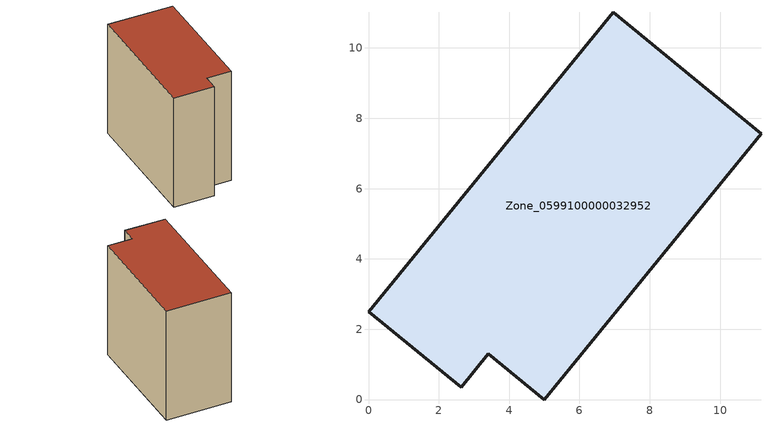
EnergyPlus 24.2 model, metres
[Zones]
Zone_0599100000032952
 floor ground (C_G): 3.41,1.31 2.63,0.35 0,2.5 6.96,11.01 11.16,7.56 5,0 z0
 wall outside (C_F): 6.96,11.01 0,2.5 2.63,0.35 3.41,1.31 5,0 11.16,7.56 6.96,11.01 z0:9.82
 roof outside (C_R): 5,0 11.16,7.56 6.96,11.01 0,2.5 2.63,0.35 3.41,1.31 z9.82
[BUILDING]
Pand.0599100000032952: North Axis=0; Terrain=City; Loads Convergence Tolerance Value=0.04; Temperature Convergence Tolerance Value=0.4; Solar Distribution=FullExterior; Maximum Number of Warmup Days=25; Minimum Number of Warmup Days=1
[Site:Location]
Rotterdam.The.Hague.AP_ZH_NLD Design_Conditions: Latitude=51.96; Longitude=4.45; Time Zone=1; Elevation=-4.5
[SITE:GROUNDTEMPERATURE:BUILDINGSURFACE]
18, 18, 18, 18, 18, 18, 18, 18, 18, 18, 18, 18
[MATERIAL] Thermal Absorptance=0.9; Solar Absorptance=0.7; Visible Absorptance=0.7
Name | Roughness | Thickness | Conductivity | Density | Specific Heat
G.TI.1946 | MediumSmooth | 0.15 | 1 | 540 | 1210
F.TI.1946 | Rough | 0.3 | 0.857143 | 1920 | 840
R.TI.1946 | MediumRough | 0.2 | 0.1 | 1500 | 1000
[CONSTRUCTION]
C_G: G.TI.1946
C_F: F.TI.1946
C_R: R.TI.1946
[ZONE]
Zone_0599100000032952: Type=1; Multiplier=1; Ceiling Height=Autocalculate; Volume=Autocalculate; Floor Area=autocalculate; Part of Total Floor Area=Yes
[ZONEINFILTRATION:DESIGNFLOWRATE]
Infil_Zone_0599100000032952: Zone or ZoneList or Space or SpaceList=Zone_0599100000032952; Schedule=AlwaysOn; Design Flow Rate Calculation Method=Flow/Area; Flow Rate per Floor Area=0.003; Constant Term Coefficient=1; Temperature Term Coefficient=0; Velocity Term Coefficient=0; Velocity Squared Term Coefficient=0
[HVACTEMPLATE:ZONE:IDEALLOADSAIRSYSTEM]
Zone_0599100000032952: Maximum Heating Supply Air Temperature=50; Minimum Cooling Supply Air Temperature=13; Maximum Heating Supply Air Humidity Ratio=0.0156; Minimum Cooling Supply Air Humidity Ratio=0.0077; Heating Limit=NoLimit; Cooling Limit=NoLimit; Dehumidification Control Type=ConstantSensibleHeatRatio; Cooling Sensible Heat Ratio=0.7; Dehumidification Setpoint=60; Humidification Control Type=None; Humidification Setpoint=30; Outdoor Air Method=None; Outdoor Air Flow Rate per Person=0.00944; Outdoor Air Flow Rate per Zone Floor Area=0; Outdoor Air Flow Rate per Zone=0; Demand Controlled Ventilation Type=None; Outdoor Air Economizer Type=NoEconomizer; Heat Recovery Type=None; Sensible Heat Recovery Effectiveness=0.7; Latent Heat Recovery Effectiveness=0.65
[ZONECONTROL:THERMOSTAT]
ThermostatControl_Zone_0599100000032952: Zone or ZoneList=Zone_0599100000032952; Control Type Schedule=DualSetpointControlType; Control 1=Thermostat_Zone_0599100000032952; Temperature Difference Between Cutout And Setpoint=0
[THERMOSTATSETPOINT:DUALSETPOINT]
Thermostat_Zone_0599100000032952: Heating Setpoint Temperature Schedule=HeatingSetpoint_Zone_0599100000032952; Cooling Setpoint Temperature Schedule=CoolingSetpoint_Zone_0599100000032952
[SCHEDULE:COMPACT]
HeatingSetpoint_Zone_0599100000032952: Through: 12/31, For: AllDays, Until: 24:00, 21
CoolingSetpoint_Zone_0599100000032952: Through: 12/31, For: AllDays, Until: 24:00, 24
DualSetpointControlType: Through: 12/31, For: AllDays, Until: 24:00, 4
AlwaysOn: Through: 12/31, For: AllDays, Until: 24:00, 1
